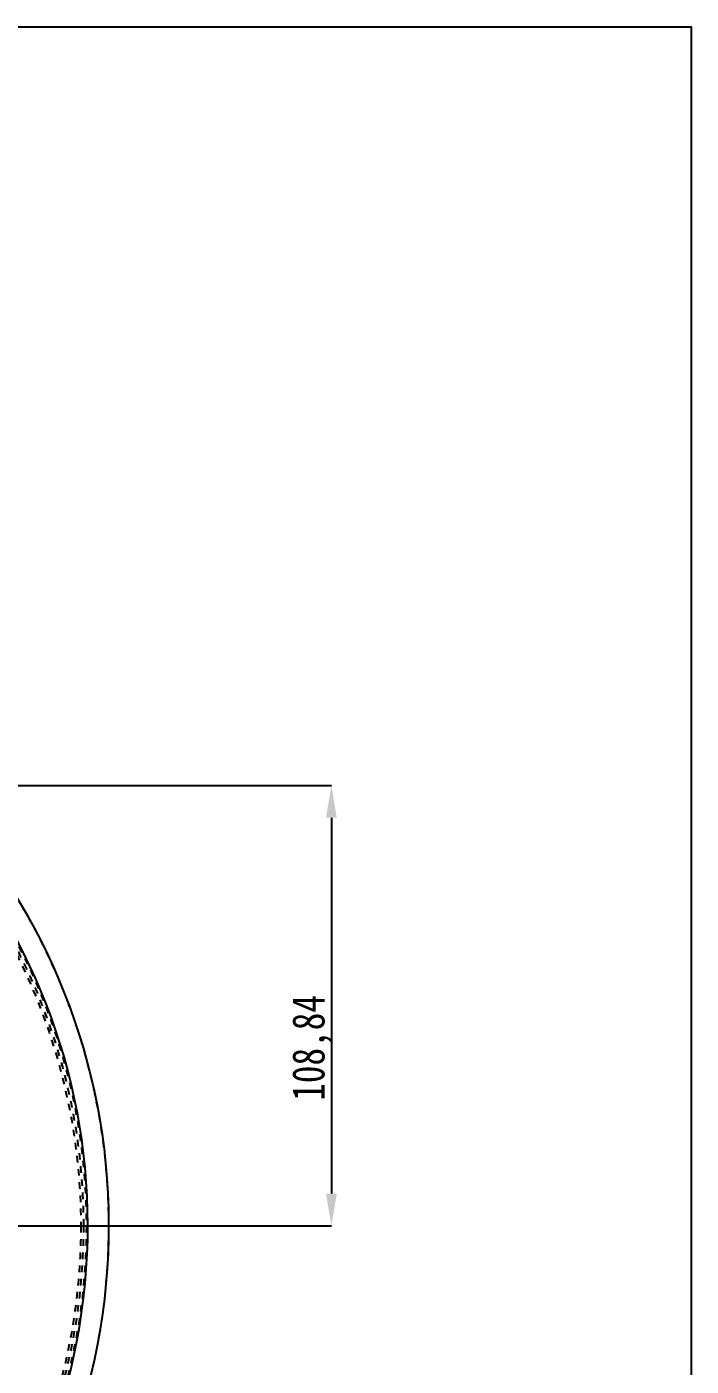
# Model space of a CAD drawing. Header units: millimetres. Extents: x 723 to 11228, y -2384 to 1578.
# Drawn here: x 1839.3 to 2003.4, y 202.8 to 533.6 of the extents above; entities that cross this region are included whole.
import ezdxf

# ---------------------------------------------------------------- set-up
doc = ezdxf.new("R2010")
doc.units = ezdxf.units.MM
doc.header["$LTSCALE"] = 16.335
doc.header["$PDMODE"] = 3
doc.header["$PDSIZE"] = 0.3125
doc.linetypes.add('HIDDEN', pattern=[0.2, 0.1, -0.1])
doc.layers.get('0').update_dxf_attribs({"linetype": 'CONTINUOUS'})
doc.layers.get('Defpoints').update_dxf_attribs({"linetype": 'CONTINUOUS'})
doc.layers.add('DEFAULT_2', color=8, linetype='HIDDEN')
doc.styles.get("Standard").update_dxf_attribs({"font": 'txt', "width": 0.8})
doc.dimstyles.new('ISO-25', dxfattribs={"dimtxt": 8, "dimasz": 8, "dimexe": 0, "dimexo": 0, "dimgap": 0, "dimtad": 1, "dimtxsty": 'Standard', "dimcen": 0, "dimclrd": 4, "dimclre": 4, "dimclrt": 6, "dimadec": 0, "dimazin": 0, "dimtfac": 1, "dimtofl": 0, "dimtmove": 0, "dimatfit": 3, "dimfxl": 0, "dimarcsym": 0})

# ---------------------------------------------------------------- blocks, each defined once
blk = doc.blocks.new('*D107')
at = {"color": 4, "lineweight": -2}
for p, q in [((1445.26, 346.26), (1914.52, 346.26)), ((1914.52, 338.26), (1914.52, 245.43)), ((1703.24, 237.43), (1914.52, 237.43))]:
    blk.add_line(p, q, dxfattribs=at)
at = {"color": 4}
for points in [[(1913.18, 338.26), (1915.85, 338.26), (1914.52, 346.26)], [(1913.18, 245.43), (1915.85, 245.43), (1914.52, 237.43)]]:
    blk.add_solid(points, dxfattribs=at)
at = {"layer": 'Defpoints', "color": 0}
for p in [(1445.26, 346.26), (1703.24, 237.43), (1914.52, 237.43)]:
    blk.add_point(p, dxfattribs=at)
at = {"color": 6, "insert": (1909.85, 281.41), "char_height": 8, "attachment_point": 5, "rotation": 90}
blk.add_mtext('108,84', dxfattribs=at)

msp = doc.modelspace()

# ---------------------------------------------------------------- linework, layer by layer
msp.add_lwpolyline([(993.956, 533.645), (2003.412, 533.645), (2003.412, -80.393), (993.956, -80.393)], close=True)
at = {"color": 7, "linetype": 'Continuous'}
for radius, start, end in [(156.319, 100.49785, 79.50215), (151.093, 100.82307, 79.17693)]:
    msp.add_arc((1703.239, 237.426), radius, start, end, dxfattribs=at)
at = {"layer": 'DEFAULT_2', "color": 8, "linetype": 'HIDDEN'}
for radius in [156.205, 150.739, 150.001, 149.369]:
    msp.add_circle((1703.239, 237.426), radius, dxfattribs=at)

# ---------------------------------------------------------------- dimensions: what is measured, and where the dimension line sits
dim = msp.add_linear_dim(base=(1914.518, 237.426), p1=(1445.258, 346.262), p2=(1703.239, 237.426), angle=90, dimstyle='ISO-25', override={"dimfxl": 1.25, "dimarcsym": 1})
dim.commit()
dim.dimension.update_dxf_attribs({"geometry": '*D107', "text_midpoint": (1914.518, 281.412), "dimtype": 160})

doc.saveas('drawing.dxf')
